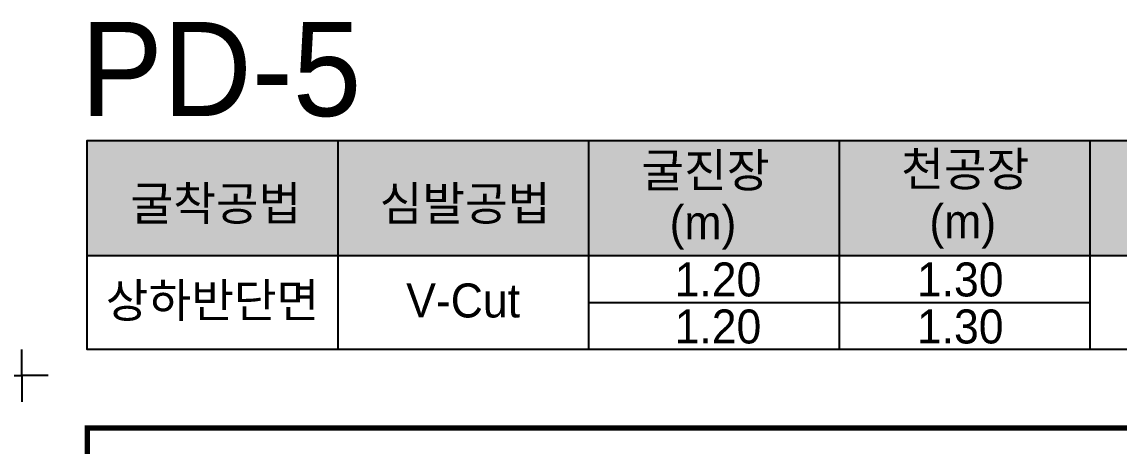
# Model space of a CAD drawing. Extents: x -689 to 317106, y 182884 to 219577.
# Drawn here: x 190956 to 211917, y 211237 to 219347 of the extents above; entities that cross this region are included whole.
import ezdxf
from ezdxf.enums import TextEntityAlignment as Align

# ---------------------------------------------------------------- set-up
doc = ezdxf.new("R2010")
doc.units = 0
doc.header["$LTSCALE"] = 500
doc.header["$MEASUREMENT"] = 0
for name, color, linetype in [('CS-TABL-LIN2', 1, 'Continuous'), ('CS-TABL-TEX1', 3, 'Continuous'), ('CS-TABL-TEX3', 7, 'Continuous'), ('CX-BORD-LIN1', 7, 'Continuous'), ('CX-ICON-HA-253', 253, 'Continuous'), ('CX-MISC', 7, 'Continuous'), ('CZ-TABL-LIN1', 4, 'Continuous'), ('CZ-TEX0', 7, 'Continuous'), ('CZ-TEX1', 7, 'Continuous'), ('CZ-TEX2', 7, 'Continuous'), ('CZ-TEX3', 7, 'Continuous')]:
    doc.layers.add(name, color=color, linetype=linetype)
doc.styles.add('TB_BTXT', font='')
doc.styles.add('TB_TEXT', font='')
doc.styles.add('굴림체', font='')
doc.styles.add('제목', font='')
doc.styles.get('TB_BTXT').set_extended_font_data('Dotum')
doc.styles.get('TB_TEXT').set_extended_font_data('Dotum')
doc.styles.get('굴림체').set_extended_font_data('Dotum')
doc.styles.get('제목').set_extended_font_data('Dotum')

# ---------------------------------------------------------------- blocks, each defined once
blk = doc.blocks.new('CXBLKA1')
at = {"layer": 'CX-BORD-LIN1', "color": 7, "const_width": 2}
blk.add_lwpolyline([(821, 20), (25, 20), (25, 574), (821, 574)], close=True, dxfattribs=at)
at = {"layer": 'CX-MISC', "color": 7}
blk.add_lwpolyline([(10, 594), (0, 594), (0, 594), (0, 594), (0, 594), (0, 594), (0, 584)], dxfattribs=at)
at = {"layer": 'CZ-TEX0', "color": 7, "style": 'TB_BTXT'}
blk.add_attdef('UD_TITLE', text='', height=10, dxfattribs=at).set_placement((423, 553), align=Align.MIDDLE_CENTER)
at = {"layer": 'CZ-TEX1', "color": 7, "style": 'TB_BTXT'}
blk.add_attdef('PI_CNAME', text='', height=5, dxfattribs=at).set_placement((40, 552), align=Align.BOTTOM_LEFT)
blk.add_attdef('UD_SUBTITLE', text='', height=7, dxfattribs=at).set_placement((423, 538), align=Align.MIDDLE_CENTER)
at = {"layer": 'CZ-TEX2', "color": 7}
for tag, height, style, p in [('UD_CDNAME', 4, 'TB_BTXT', (42, 544)), ('DA_STDNAME', 3, 'TB_TEXT', (783.49, 13.5))]:
    blk.add_attdef(tag, text='', height=height, dxfattribs=dict(at, style=style)).set_placement(p, align=Align.BOTTOM_LEFT)
at = {"layer": 'CZ-TEX2', "color": 7, "style": 'TB_TEXT'}
for tag, height, p in [('PI_TITLE', 4.5, (243, 50)), ('DC_RNUM4', 3, (320, 52)), ('DC_RDATE4', 3.5, (353, 52.5)), ('DC_RAPP4', 3.5, (501.56, 52.5)), ('DC_RCHK4', 3.5, (542.36, 52.5)), ('DC_RDGN4', 3.5, (582.36, 52.5)), ('UD_CDIST', 4.5, (676, 50)), ('FI_NAME', 4.5, (780, 51)), ('DC_RNUM3', 3, (320, 45)), ('DC_RDATE3', 3.5, (353, 45.4)), ('DC_RAPP3', 3.5, (501.56, 45.4)), ('DC_RCHK3', 3.5, (542.36, 45.4)), ('DC_RDGN3', 3.5, (582.36, 45.4)), ('DI_TITLE', 4.5, (780, 44)), ('PI_CDNAME', 4.5, (243, 38)), ('DC_RNUM2', 3, (320, 38)), ('DC_RDATE2', 3.5, (353, 38.5)), ('DC_RAPP2', 3.5, (501.56, 38.5)), ('DC_RCHK2', 3.5, (542.36, 38.5)), ('DC_RDGN2', 3.5, (582.36, 38.5)), ('DA_HSCALE', 4.5, (658.5, 38)), ('DA_VSCALE', 4.5, (693, 38)), ('DI_SUBTITLE', 3.5, (780, 37)), ('DC_RNUM1', 3, (320, 31)), ('DC_RDATE1', 3.5, (353, 31.5)), ('DC_RAPP1', 3.5, (501.56, 31.5)), ('DC_RCHK1', 3.5, (542.36, 31.5)), ('DC_RDGN1', 3.5, (582.36, 31.5)), ('PA_CCLASS', 4.5, (204, 26.5)), ('PI_STAGE', 4.5, (283, 26.5)), ('DI_DRWNO', 4.5, (676, 26.5)), ('DA_PAGENO', 4.5, (780, 26.5))]:
    blk.add_attdef(tag, text='', height=height, dxfattribs=at).set_placement(p, align=Align.MIDDLE_CENTER)
for tag, p in [('DC_RDES4', (377, 52.5)), ('DC_RDES3', (377, 45.4)), ('DC_RDES2', (377, 38.5)), ('DC_RDES1', (377.03, 31.5))]:
    blk.add_attdef(tag, text='', height=3.5, dxfattribs=at).set_placement(p, align=Align.MIDDLE_LEFT)
at = {"layer": 'CZ-TEX3', "color": 7, "style": 'TB_TEXT', "flags": 1}
for tag, p in [('PI_ID', (24, 16)), ('PI_CCODE', (31, 16)), ('PA_DSDATE', (47, 16)), ('PA_DEDATE', (64, 16)), ('PA_CSDATE', (81, 16)), ('PA_CEDATE', (98, 16)), ('PA_CFDATE', (114, 16)), ('EI_ENAME', (132, 16)), ('EI_DEPT', (146, 16)), ('EI_PERSON', (158, 16)), ('EI_EMAIL', (174, 16)), ('CI_CATEG', (189, 16)), ('CI_ROLE', (204, 16)), ('CI_ONAME', (216, 16)), ('CI_ADDR', (232, 16)), ('CI_TEL', (246, 16)), ('CI_FAX', (257, 16)), ('CI_HPADDR', (270, 16)), ('CI_CODE', (287, 16)), ('CI_DEPT', (300, 16)), ('CI_PERSON', (312, 16)), ('CI_EMAIL', (329, 16)), ('CI_PROLE', (342, 16)), ('DI_MANCODE', (357, 16)), ('DI_CATEG', (377, 16)), ('DI_LDATE', (392, 16)), ('DI_PCLASS', (407, 16)), ('DI_MMCLASS', (424, 16)), ('DI_MSCLASS', (443, 16)), ('DI_ECLASS', (462, 16)), ('DI_FNAME', (478, 16)), ('DC_ONAME', (493, 16)), ('DC_NNAME', (510, 16)), ('FI_CODE', (529, 16)), ('FI_CLASS', (545, 16)), ('FI_ICODE1', (563, 16)), ('FI_ICODE2', (581, 16)), ('------------', (597, 16))]:
    blk.add_attdef(tag, p, '', height=2, dxfattribs=at)

msp = doc.modelspace()

# ---------------------------------------------------------------- linework, layer by layer
msp.add_lwpolyline([(190454.29466, 212584.30698), (190955.64711, 212584.30698), (190955.64711, 213086.07837)])
at = {"layer": 'CS-TABL-LIN2'}
for p, q in [((196990.42107, 217079.83562), (196990.42107, 213084.30698)), ((201779.26026, 217079.83562), (201779.26026, 213084.30698)), ((206568.09945, 217079.83562), (206568.09945, 213084.30698)), ((211356.93864, 217079.83562), (211356.93864, 213084.30698)), ((201779.26026, 213983.56176), (211356.93864, 213983.56176))]:
    msp.add_line(p, q, dxfattribs=at)
at = {"layer": 'CX-ICON-HA-253'}
msp.add_solid([(192201.58188, 217079.83562), (225723.45621, 217079.83562), (192201.58188, 214882.81653), (225723.45621, 214882.81653)], dxfattribs=at)
at = {"layer": 'CZ-TABL-LIN1'}
msp.add_line((192201.58188, 214882.81653), (225723.45621, 214882.81653), dxfattribs=at)
msp.add_lwpolyline([(225723.45621, 213084.30698), (192201.58188, 213084.30698), (192201.58188, 217079.83562), (225723.45621, 217079.83562), (225723.45621, 213084.30698)], dxfattribs=at)

# ---------------------------------------------------------------- block references
at = {"xscale": 50, "yscale": 50, "zscale": 50}
msp.add_blockref('CXBLKA1', (190955.64711, 182884.30698), dxfattribs=at)

# ---------------------------------------------------------------- texts
at = {"layer": 'CS-TABL-TEX1', "style": '굴림체'}
for s, p in [('굴진장', (204015.17764, 216518.36853)), ('천공장', (208978.07956, 216540.27354)), ('굴착공법', (194661.13115, 215883.78093)), ('심발공법', (199421.60959, 215883.78093)), ('(m)', (203967.87005, 215431.00376)), ('(m)', (208930.77198, 215452.90877))]:
    msp.add_text(s, height=650, dxfattribs=at).set_placement(p, align=Align.MIDDLE)
at = {"layer": 'CS-TABL-TEX3', "color": 2, "style": '굴림체'}
for s, p in [('1.20', (204254.295, 214422.56367)), ('1.30', (208882.42289, 214422.56367)), ('1.20', (204254.295, 213523.30889)), ('1.30', (208882.42289, 213523.30889))]:
    msp.add_text(s, height=650, dxfattribs=at).set_placement(p, align=Align.MIDDLE_CENTER)
at = {"layer": 'CS-TABL-TEX3', "style": '굴림체'}
for s, p in [('상하반단면', (194595.99331, 214020.79045)), ('V-Cut', (199384.81617, 214020.79045))]:
    msp.add_text(s, height=650, dxfattribs=at).set_placement(p, align=Align.MIDDLE_CENTER)
at = {"layer": 'CZ-TEX1', "color": 1, "style": '제목'}
msp.add_text('PD-5', height=1800, dxfattribs=at).set_placement((192076.23, 217546.74891))

doc.saveas('drawing.dxf')
